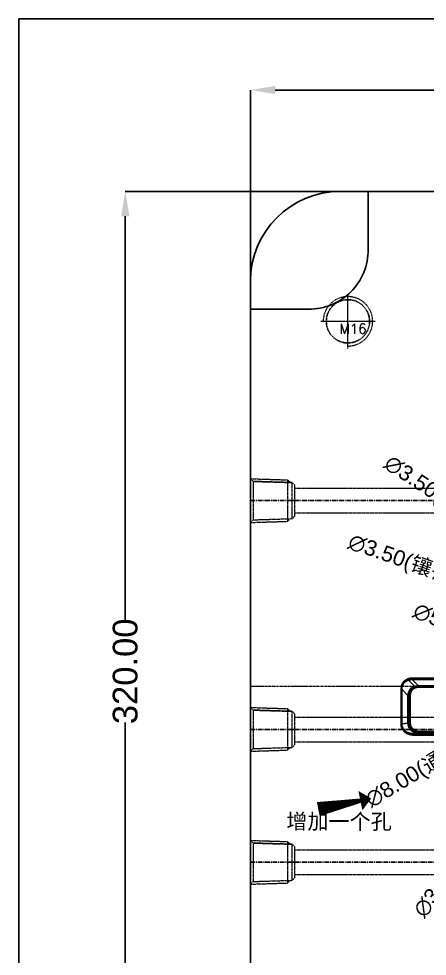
# Model space of a CAD drawing. Header units: millimetres. Extents: x 2748 to 3320, y 1427 to 1884.
# Drawn here: x 2748 to 2880, y 1580.4 to 1883.7 of the extents above; entities that cross this region are included whole.
import ezdxf

# ---------------------------------------------------------------- set-up
doc = ezdxf.new("R2010")
doc.units = ezdxf.units.MM
doc.linetypes.add('CENTER', pattern=[0.6, 0.375, -0.075, 0.075, -0.075])
doc.linetypes.add('HIDDEN', pattern=[0.2, 0.1, -0.1])
doc.layers.add('21', color=7, linetype='Continuous')
for name, color, linetype, lineweight in [('center', 1, 'CENTER', 9), ('cool', 153, 'HIDDEN', 9), ('screw', 33, 'Continuous', 13)]:
    doc.layers.add(name, color=color, linetype=linetype, lineweight=lineweight)
doc.styles.get("Standard").update_dxf_attribs({"font": 'arial.ttf'})
doc.styles.add('TXT', font='txt.shx', dxfattribs={"bigfont": 'gbcbig.shx'})
doc.dimstyles.get("Standard").update_dxf_attribs({"dimtxt": 0.18, "dimasz": 0.18, "dimexe": 0.18, "dimexo": 0.0625, "dimgap": 0.09, "dimtad": 0, "dimtih": 1, "dimtoh": 1, "dimzin": 0, "dimdsep": 46, "dimtxsty": 'Standard', "dimcen": 0.09, "dimadec": 0, "dimazin": 0, "dimtfac": 1, "dimtofl": 0, "dimtmove": 0, "dimatfit": 3, "dimfxl": 0, "dimtolj": 1, "dimtzin": 0, "dimarcsym": 0})

# ---------------------------------------------------------------- blocks, each defined once
blk = doc.blocks.new('*D61')
at = {"color": 4, "lineweight": -2, "transparency": 16777216}
for p, q in [((2822.91, 1798.83), (2822.91, 1860.65)), ((2830.91, 1860.65), (2909.93, 1860.65)), ((3134.91, 1860.65), (2943.1, 1860.65)), ((3142.91, 1798.83), (3142.91, 1860.65))]:
    blk.add_line(p, q, dxfattribs=at)
at = {"color": 4, "transparency": 16777216}
for points in [[(2830.91, 1861.98), (2830.91, 1859.32), (2822.91, 1860.65)], [(3134.91, 1861.98), (3134.91, 1859.32), (3142.91, 1860.65)]]:
    blk.add_solid(points, dxfattribs=at)
at = {"layer": 'Defpoints', "color": 0, "transparency": 16777216}
for p in [(2822.91, 1860.65), (2822.91, 1798.83), (3142.91, 1798.83)]:
    blk.add_point(p, dxfattribs=at)
at = {"color": 6, "transparency": 16777216, "insert": (2926.51, 1860.65), "char_height": 8, "attachment_point": 5}
blk.add_mtext('\\A1;320.00', dxfattribs=at)
blk = doc.blocks.new('*D62')
at = {"color": 4, "lineweight": -2, "transparency": 16777216}
for p, q in [((2851.91, 1827.83), (2782.43, 1827.83)), ((2782.43, 1819.83), (2782.43, 1689.19)), ((2782.43, 1515.83), (2782.43, 1656.01)), ((2857.33, 1507.83), (2782.43, 1507.83))]:
    blk.add_line(p, q, dxfattribs=at)
at = {"color": 4, "transparency": 16777216}
for points in [[(2781.1, 1819.83), (2783.76, 1819.83), (2782.43, 1827.83)], [(2781.1, 1515.83), (2783.76, 1515.83), (2782.43, 1507.83)]]:
    blk.add_solid(points, dxfattribs=at)
at = {"layer": 'Defpoints', "color": 0, "transparency": 16777216}
for p in [(2851.91, 1827.83), (2782.43, 1507.83), (2857.33, 1507.83)]:
    blk.add_point(p, dxfattribs=at)
at = {"color": 6, "transparency": 16777216, "insert": (2782.43, 1672.6), "char_height": 8, "attachment_point": 5, "rotation": 90}
blk.add_mtext('\\A1;320.00', dxfattribs=at)
blk = doc.blocks.new('cool_jt_f12')
at = {"layer": 'cool', "ltscale": 0.3}
for p, q in [((0, 7.0785), (0.856, 6.2225)), ((0, 7.0785), (12, 6.7035)), ((0.856, 6.2225), (0.856, -6.2225)), ((13.5, 5.827375), (0.856, 6.2225)), ((0.856, 6.2225), (13.5, 5.827375)), ((12, 6.7035), (12.856, 5.8475)), ((12, 6.7035), (12, -6.7035)), ((14.327375, 5), (13.5, 5.827375)), ((13.5, -5.827375), (13.5, 5.827375)), ((14.327375, -5), (14.327375, 5)), ((0.856, -6.2225), (13.5, -5.827375)), ((12, -6.7035), (12.856, -5.8475)), ((13.5, -5.827375), (14.327375, -5)), ((0.856, -6.2225), (0, -7.0785)), ((0, -7.0785), (12, -6.7035))]:
    blk.add_line(p, q, dxfattribs=at)
blk = doc.blocks.new('*D75')
at = {"color": 4, "lineweight": -2, "transparency": 16777216}
blk.add_line((2910.2, 1677.71), (2914.82, 1675.8), dxfattribs=at)
at = {"color": 4, "transparency": 16777216}
blk.add_solid([(2915.14, 1676.57), (2914.5, 1675.03), (2919.44, 1673.88)], dxfattribs=at)
at = {"layer": 'Defpoints', "color": 0, "transparency": 16777216}
for p in [(2919.44, 1673.88), (2924.52, 1671.77)]:
    blk.add_point(p, dxfattribs=at)
at = {"color": 6, "transparency": 16777216, "insert": (2892.94, 1684.87), "char_height": 5, "attachment_point": 5, "rotation": 337.4732}
blk.add_mtext('\\A1;∅5.50(镶针)', dxfattribs=at)
blk = doc.blocks.new('*D77')
at = {"color": 4, "lineweight": -2, "transparency": 16777216}
blk.add_line((2889.86, 1701.85), (2894.58, 1700.19), dxfattribs=at)
at = {"color": 4, "transparency": 16777216}
blk.add_solid([(2894.85, 1700.98), (2894.3, 1699.4), (2899.3, 1698.53)], dxfattribs=at)
at = {"layer": 'Defpoints', "color": 0, "transparency": 16777216}
for p in [(2899.3, 1698.53), (2902.6, 1697.37)]:
    blk.add_point(p, dxfattribs=at)
at = {"color": 6, "transparency": 16777216, "insert": (2872.23, 1708.04), "char_height": 5, "attachment_point": 5, "rotation": 340.6363}
blk.add_mtext('\\A1;∅3.50(镶针)', dxfattribs=at)
blk = doc.blocks.new('*D78')
at = {"color": 4, "lineweight": -2, "transparency": 16777216}
blk.add_line((2897.73, 1719.54), (2901.89, 1716.77), dxfattribs=at)
at = {"color": 4, "transparency": 16777216}
blk.add_solid([(2902.35, 1717.46), (2901.43, 1716.08), (2906.05, 1714)], dxfattribs=at)
at = {"layer": 'Defpoints', "color": 0, "transparency": 16777216}
for p in [(2906.05, 1714), (2908.96, 1712.06)]:
    blk.add_point(p, dxfattribs=at)
at = {"color": 6, "transparency": 16777216, "insert": (2882.18, 1729.9), "char_height": 5, "attachment_point": 5, "rotation": 326.3187}
blk.add_mtext('\\A1;∅3.50(镶针)', dxfattribs=at)
blk = doc.blocks.new('*D80')
at = {"color": 4, "lineweight": -2, "transparency": 16777216}
blk.add_line((2900.36, 1623.3), (2903.4, 1627.27), dxfattribs=at)
at = {"color": 4, "transparency": 16777216}
blk.add_solid([(2902.74, 1627.77), (2904.06, 1626.76), (2906.44, 1631.24)], dxfattribs=at)
at = {"layer": 'Defpoints', "color": 0, "transparency": 16777216}
for p in [(2908.57, 1634.02), (2906.44, 1631.24)]:
    blk.add_point(p, dxfattribs=at)
at = {"color": 6, "transparency": 16777216, "insert": (2889, 1608.47), "char_height": 5, "attachment_point": 5, "rotation": 52.5422}
blk.add_mtext('\\A1;∅3.50(镶针)', dxfattribs=at)
blk = doc.blocks.new('screw_m16_g')
at = {"layer": 'screw', "color": 1, "linetype": 'CENTER', "ltscale": 0.497582}
for p, q in [((0, -8.8), (0, 8.8)), ((-8.8, 0), (8.8, 0))]:
    blk.add_line(p, q, dxfattribs=at)
at = {"layer": 'screw', "linetype": 'HIDDEN', "ltscale": 0.497582}
blk.add_circle((0, 0), 7, dxfattribs=at)
at = {"layer": 'screw', "color": 92, "linetype": 'HIDDEN', "ltscale": 0.497582}
blk.add_arc((0, 0), 8, 270, 180, dxfattribs=at)
at = {"layer": 'screw', "color": 6, "style": 'TXT'}
blk.add_text('M16', height=3.2, dxfattribs=at).set_placement((-2.72, -4))
blk = doc.blocks.new('*D114')
at = {"color": 4, "lineweight": -2, "transparency": 16777216}
blk.add_line((2893.04, 1649.17), (2924.76, 1668.2), dxfattribs=at)
at = {"color": 4, "transparency": 16777216}
blk.add_solid([(2924.33, 1668.91), (2925.19, 1667.48), (2929.05, 1670.77)], dxfattribs=at)
at = {"layer": 'Defpoints', "color": 0, "transparency": 16777216}
for p in [(2935.91, 1674.88), (2929.05, 1670.77)]:
    blk.add_point(p, dxfattribs=at)
at = {"color": 6, "transparency": 16777216, "insert": (2877.02, 1639.55), "char_height": 5, "attachment_point": 5, "rotation": 30.9592}
blk.add_mtext('\\A1;∅8.00(通孔)', dxfattribs=at)

msp = doc.modelspace()

# ---------------------------------------------------------------- linework, layer by layer
msp.add_lwpolyline([(2747.993, 1883.709), (3320.174, 1883.709), (3320.174, 1427.127), (2747.993, 1427.127)], close=True)
at = {"color": 2}
msp.add_lwpolyline([(2861.923, 1631.469, 0, 6.394, 0), (2858.443, 1630.758, 1.421, 4.618, -0.002139), (2844.819, 1628.037, 4.618, 4.618, -0.002139)], format="xyseb", dxfattribs=at)
at = {"layer": '21', "color": 7, "linetype": 'Continuous'}
for p, q in [((2851.907, 1827.826), (3113.907, 1827.826)), ((2860.966, 1827.826), (2860.966, 1809.086)), ((2822.907, 1536.826), (2822.907, 1798.826)), ((2841.648, 1789.767), (2822.907, 1789.767)), ((2874, 1669.727), (2875.974, 1667.754)), ((2875.177, 1669.937), (2875.177, 1670.42)), ((2896.36, 1670.42), (2875.177, 1670.42)), ((2875.177, 1669.937), (2877.174, 1667.941)), ((2875.177, 1669.937), (2896.36, 1669.937)), ((2871.603, 1666.846), (2871.603, 1655.664)), ((2871.603, 1666.846), (2871.699, 1666.846)), ((2871.699, 1655.664), (2871.699, 1666.846)), ((2871.699, 1666.806), (2871.816, 1666.806)), ((2871.816, 1655.668), (2871.816, 1666.806)), ((2873.812, 1664.809), (2871.816, 1666.806)), ((2877.174, 1667.458), (2877.174, 1667.941)), ((2895.969, 1667.941), (2877.174, 1667.941)), ((2877.174, 1667.458), (2895.969, 1667.458)), ((2873.812, 1664.809), (2873.812, 1655.863)), ((2873.812, 1664.809), (2874.2, 1664.809)), ((2874.2, 1664.85), (2874.2, 1655.859)), ((2874.2, 1664.85), (2874.566, 1664.85)), ((2874.566, 1655.859), (2874.566, 1664.85)), ((2871.816, 1655.668), (2871.603, 1655.664)), ((2871.816, 1655.668), (2873.812, 1655.863)), ((2874.566, 1655.859), (2873.812, 1655.863)), ((2877.342, 1652.677), (2877.342, 1653.176)), ((2886.678, 1653.176), (2877.342, 1653.176)), ((2877.07, 1652.681), (2875.174, 1652.495)), ((2877.342, 1652.677), (2875.408, 1652.488)), ((2875.408, 1651.988), (2875.408, 1652.488)), ((2882.771, 1652.488), (2875.408, 1652.488)), ((2875.408, 1651.988), (2882.861, 1651.988)), ((2877.342, 1652.677), (2886.724, 1652.677))]:
    msp.add_line(p, q, dxfattribs=at)
at = {"layer": '21', "color": 1, "linetype": 'CENTER', "ltscale": 3.980655}
for p, q in [((2822.907, 1727.827), (3142.907, 1727.827)), ((2822.907, 1653.826), (3142.907, 1653.826)), ((2822.907, 1610.826), (3142.907, 1610.826))]:
    msp.add_line(p, q, dxfattribs=at)
at = {"layer": '21', "color": 8, "linetype": 'HIDDEN'}
msp.add_circle((2854.407, 1785.826), 7, dxfattribs=at)
at = {"layer": '21', "color": 7, "linetype": 'Continuous'}
for centre, radius, start, end in [((2851.907, 1798.826), 29, 90, 180), ((2877.206, 1664.757), 3.183, 90.59119, 119.85594), ((2875.18, 1655.664), 3.577, 180.00166, 185.57907), ((2877.176, 1655.859), 2.61, 180.00166, 185.57907), ((2875.405, 1655.874), 3.386, 266.08492, 270.05213), ((2877.348, 1655.977), 3.3, 258.87071, 269.89047)]:
    msp.add_arc(centre, radius, start, end, dxfattribs=at)
for points, knots in [([(2841.648, 1789.766), (2844.19, 1789.766), (2849.29, 1790.722), (2855.748, 1794.985), (2860.011, 1801.443), (2860.967, 1806.543), (2860.967, 1809.086)], [0, 0, 0, 0, 0.2522, 0.5, 0.7478, 1, 1, 1, 1]), ([(2871.603, 1666.846), (2871.61, 1667.312), (2871.775, 1668.256), (2872.569, 1669.454), (2873.767, 1670.248), (2874.711, 1670.414), (2875.177, 1670.42)], [0, 0, 0, 0, 0.2500803, 0.5000165, 0.7499364, 1, 1, 1, 1]), ([(2871.699, 1666.846), (2871.699, 1667.145), (2871.801, 1667.745), (2872.305, 1668.824), (2873.049, 1669.442), (2873.604, 1669.635)], [0, 0, 0, 0, 0.2520895, 0.5041354, 1, 1, 1, 1]), ([(2871.816, 1666.806), (2871.813, 1667.101), (2871.887, 1667.695), (2872.243, 1668.518), (2872.828, 1669.2), (2873.337, 1669.519), (2873.608, 1669.637)], [0, 0, 0, 0, 0.2499652, 0.5000063, 0.7500205, 1, 1, 1, 1]), ([(2874, 1669.727), (2873.987, 1669.747), (2873.908, 1669.725), (2873.824, 1669.71), (2873.713, 1669.677), (2873.643, 1669.65), (2873.608, 1669.637)], [0, 0, 0, 0, 0.1764139, 0.4449678, 0.7201671, 1, 1, 1, 1]), ([(2875.974, 1667.754), (2875.664, 1667.656), (2875.072, 1667.362), (2874.371, 1666.665), (2873.921, 1665.785), (2873.815, 1665.134), (2873.812, 1664.809)], [0, 0, 0, 0, 0.2499936, 0.5000484, 0.750067, 1, 1, 1, 1]), ([(2875.649, 1667.534), (2875.427, 1667.393), (2875.016, 1667.049), (2874.403, 1666.183), (2874.2, 1665.376), (2874.2, 1664.85)], [0, 0, 0, 0, 0.2496929, 0.5007551, 1, 1, 1, 1]), ([(2877.174, 1667.458), (2876.833, 1667.453), (2876.144, 1667.333), (2875.27, 1666.753), (2874.691, 1665.879), (2874.57, 1665.19), (2874.566, 1664.85)], [0, 0, 0, 0, 0.2500803, 0.5000165, 0.7499364, 1, 1, 1, 1]), ([(2875.974, 1667.754), (2875.972, 1667.743), (2875.949, 1667.722), (2875.911, 1667.699), (2875.864, 1667.67), (2875.799, 1667.632), (2875.718, 1667.582), (2875.653, 1667.541), (2875.621, 1667.52)], [0, 0, 0, 0, 0.0757152, 0.1981475, 0.3268089, 0.4592784, 0.7282333, 1, 1, 1, 1]), ([(2875.408, 1651.988), (2874.95, 1651.992), (2874.024, 1652.147), (2872.814, 1652.86), (2871.934, 1653.956), (2871.666, 1654.861), (2871.62, 1655.316)], [0, 0, 0, 0, 0.2501146, 0.5001628, 0.7500882, 1, 1, 1, 1]), ([(2874.825, 1652.506), (2874.422, 1652.533), (2873.612, 1652.702), (2872.563, 1653.385), (2871.868, 1654.431), (2871.699, 1655.255), (2871.699, 1655.664)], [0, 0, 0, 0, 0.2477444, 0.4981575, 0.7489968, 1, 1, 1, 1]), ([(2871.816, 1655.668), (2871.816, 1655.278), (2871.973, 1654.487), (2872.628, 1653.469), (2873.627, 1652.759), (2874.423, 1652.541), (2874.827, 1652.505)], [0, 0, 0, 0, 0.2456083, 0.4931153, 0.7446107, 1, 1, 1, 1]), ([(2873.812, 1655.863), (2873.812, 1655.444), (2873.987, 1654.597), (2874.723, 1653.539), (2875.806, 1652.843), (2876.651, 1652.681), (2877.07, 1652.681)], [0, 0, 0, 0, 0.2500671, 0.5001652, 0.7500364, 1, 1, 1, 1]), ([(2874.2, 1655.859), (2874.2, 1655.498), (2874.337, 1654.77), (2874.891, 1653.816), (2875.715, 1653.097), (2876.388, 1652.805), (2876.736, 1652.734)], [0, 0, 0, 0, 0.2511567, 0.5023837, 0.7528819, 1, 1, 1, 1]), ([(2874.578, 1655.605), (2874.615, 1655.273), (2874.805, 1654.613), (2875.449, 1653.813), (2876.333, 1653.292), (2877.007, 1653.183), (2877.342, 1653.176)], [0, 0, 0, 0, 0.2499428, 0.4999037, 0.7498898, 1, 1, 1, 1]), ([(2874.827, 1652.505), (2874.889, 1652.5), (2874.982, 1652.495), (2875.097, 1652.494), (2875.151, 1652.493), (2875.174, 1652.495)], [0, 0, 0, 0, 0.5410099, 0.7994842, 1, 1, 1, 1]), ([(2877.07, 1652.681), (2877.064, 1652.684), (2877.042, 1652.684), (2877.006, 1652.69), (2876.959, 1652.695), (2876.894, 1652.704), (2876.811, 1652.717), (2876.744, 1652.73), (2876.711, 1652.737)], [0, 0, 0, 0, 0.0544241, 0.1758235, 0.3059254, 0.441788, 0.7192508, 1, 1, 1, 1])]:
    msp.add_open_spline(points, degree=3, knots=knots, dxfattribs=at)
msp.add_open_spline([(2875.177, 1669.937), (2874.779, 1669.941), (2874.372, 1669.87), (2874, 1669.727)], degree=3, dxfattribs=at)
at = {"layer": 'center', "color": 1, "linetype": 'CENTER', "ltscale": 1.990328}
msp.add_line((2822.907, 1667.826), (3142.907, 1667.826), dxfattribs=at)
at = {"layer": 'cool', "ltscale": 0.932966}
for p, q in [((2837.237, 1731.827), (3128.577, 1731.827)), ((2837.237, 1723.827), (3128.577, 1723.827)), ((2837.237, 1657.826), (3128.577, 1657.826)), ((2837.237, 1649.826), (3128.577, 1649.826)), ((2837.237, 1614.826), (3128.577, 1614.826)), ((2837.237, 1606.826), (3128.577, 1606.826))]:
    msp.add_line(p, q, dxfattribs=at)

# ---------------------------------------------------------------- block references
for p in [(2822.907, 1727.827), (2822.907, 1653.826), (2822.907, 1610.826)]:
    msp.add_blockref('cool_jt_f12', p, dxfattribs=at)
at = {"layer": 'screw'}
msp.add_blockref('screw_m16_g', (2854.407, 1785.826), dxfattribs=at)

# ---------------------------------------------------------------- texts
at = {"color": 2, "insert": (2834.498, 1626.528), "char_height": 5, "width": 38.81176, "attachment_point": 1}
msp.add_mtext('{\\fSimSun|b0|i0|c134|p2;增加一个孔}', dxfattribs=at)

# ---------------------------------------------------------------- dimensions: what is measured, and where the dimension line sits
dim = msp.add_linear_dim(base=(2822.907, 1860.651), p1=(3142.907, 1798.826), p2=(2822.907, 1798.826), dimstyle='Standard', override={"dimtxt": 8, "dimasz": 8, "dimexe": 0, "dimexo": 0, "dimgap": 0, "dimtih": 0, "dimtoh": 0, "dimzin": 0, "dimcen": 0, "dimclrd": 4, "dimclre": 4, "dimclrt": 6, "dimadec": 2, "dimtp": 0, "dimtm": 0, "dimtzin": 0})
dim.commit()
dim.dimension.update_dxf_attribs({"geometry": '*D61', "text_midpoint": (2926.514, 1860.651), "dimtype": 160})
dim = msp.add_linear_dim(base=(2782.429, 1507.826), p1=(2851.907, 1827.826), p2=(2857.329, 1507.826), angle=90, dimstyle='Standard', override={"dimtxt": 8, "dimasz": 8, "dimexe": 0, "dimexo": 0, "dimgap": 0, "dimtih": 0, "dimtoh": 0, "dimzin": 0, "dimcen": 0, "dimclrd": 4, "dimclre": 4, "dimclrt": 6, "dimadec": 2, "dimtp": 0, "dimtm": 0, "dimtzin": 0})
dim.commit()
dim.dimension.update_dxf_attribs({"geometry": '*D62', "text_midpoint": (2782.429, 1672.602), "dimtype": 160})
for p1, p2, override, picture, middle in [((2908.963, 1712.056), (2906.05, 1713.997), {"dimtxt": 5, "dimasz": 5, "dimexe": 0, "dimexo": 0, "dimgap": 0, "dimtih": 0, "dimtoh": 0, "dimzin": 0, "dimcen": 0, "dimclrd": 4, "dimclre": 4, "dimclrt": 6, "dimadec": 2, "dimtp": 0, "dimtm": 0, "dimtzin": 0}, '*D78', (2882.182, 1729.904)), ((2902.598, 1697.371), (2899.296, 1698.531), {"dimtxt": 5, "dimasz": 5, "dimexe": 0, "dimexo": 0, "dimgap": 0, "dimtih": 0, "dimtoh": 0, "dimzin": 0, "dimcen": 0, "dimclrd": 4, "dimclre": 4, "dimclrt": 6, "dimadec": 2, "dimtp": 0, "dimtm": 0, "dimtzin": 0}, '*D77', (2872.235, 1708.042)), ((2924.52, 1671.773), (2919.439, 1673.88), {"dimtxt": 5, "dimasz": 5, "dimexe": 0, "dimexo": 0, "dimgap": 0, "dimtih": 0, "dimtoh": 0, "dimcen": 0, "dimclrd": 4, "dimclre": 4, "dimclrt": 6, "dimadec": 2}, '*D75', (2892.944, 1684.869)), ((2908.571, 1634.015), (2906.442, 1631.237), {"dimtxt": 5, "dimasz": 5, "dimexe": 0, "dimexo": 0, "dimgap": 0, "dimtih": 0, "dimtoh": 0, "dimzin": 0, "dimcen": 0, "dimclrd": 4, "dimclre": 4, "dimclrt": 6, "dimadec": 2, "dimtp": 0, "dimtm": 0, "dimtzin": 0}, '*D80', (2888.998, 1608.468))]:
    dim = msp.add_diameter_dim_2p(p1=p1, p2=p2, text='<>(镶针)', dimstyle='Standard', override=override)
    dim.commit()
    dim.dimension.update_dxf_attribs({"geometry": picture, "text_midpoint": middle})
dim = msp.add_diameter_dim_2p(p1=(2935.909, 1674.884), p2=(2929.049, 1670.769), text='<>(通孔)', dimstyle='Standard', override={"dimtxt": 5, "dimasz": 5, "dimexe": 0, "dimexo": 0, "dimgap": 0, "dimtih": 0, "dimtoh": 0, "dimzin": 0, "dimcen": 0, "dimclrd": 4, "dimclre": 4, "dimclrt": 6, "dimadec": 2, "dimtp": 0, "dimtm": 0, "dimtzin": 0})
dim.commit()
dim.dimension.update_dxf_attribs({"geometry": '*D114', "text_midpoint": (2877.016, 1639.554), "dimtype": 163})

doc.saveas('drawing.dxf')
